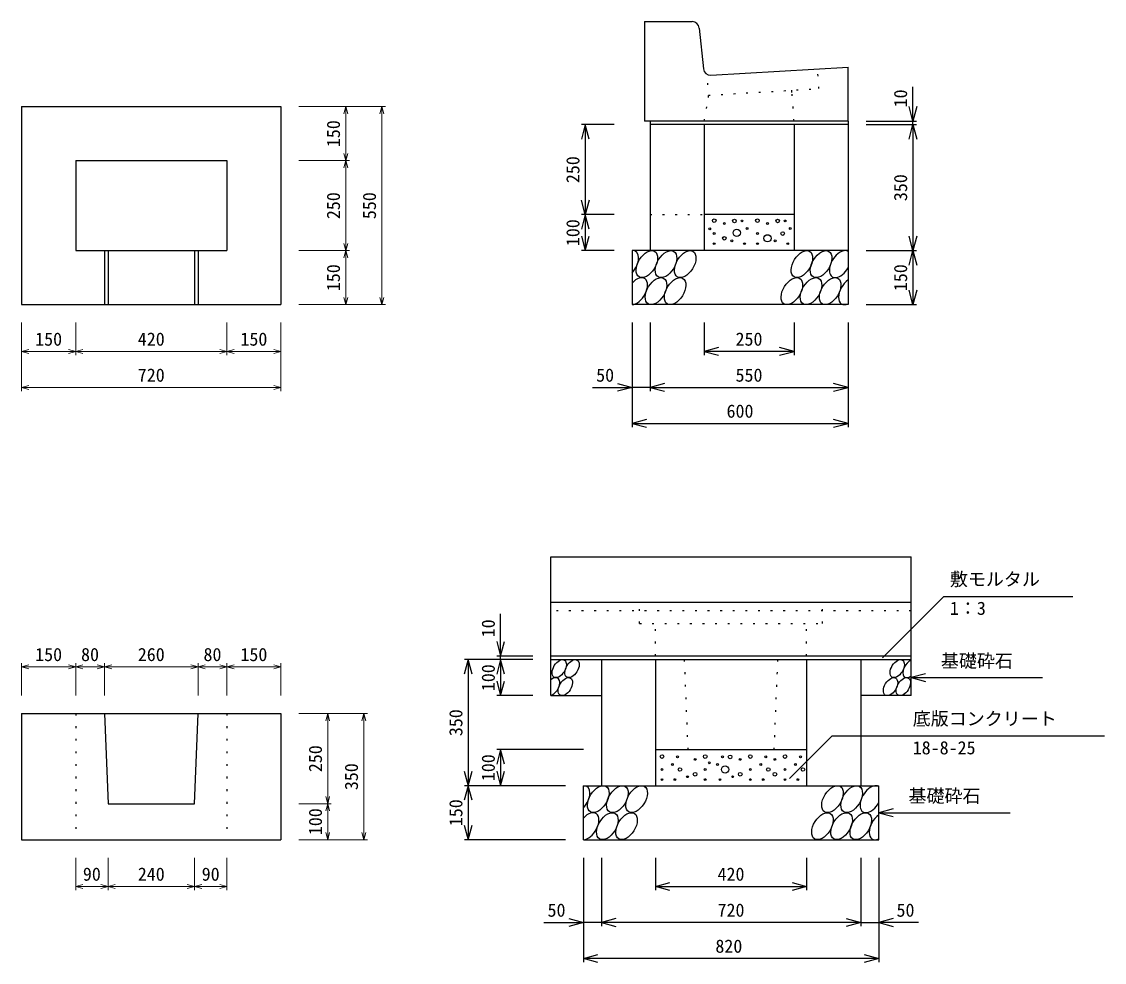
# Model space of a CAD drawing. Units: millimetres, scale not verified. Extents: x -8400 to 8400, y -5940 to 5940.
# Drawn here: x -5412 to -2405, y -2689 to -76 of the extents above; entities that cross this region are included whole.
import ezdxf
from ezdxf.enums import TextEntityAlignment as Align

# ---------------------------------------------------------------- set-up
doc = ezdxf.new("R2010")
doc.units = ezdxf.units.MM
doc.header["$LTSCALE"] = 20
doc.linetypes.add('DOTTED', pattern=[1.75, 0.25, -1.5])
for name, color, linetype, lineweight in [('0-0_DIM', 7, 'Continuous', 25), ('0-2_HATCH', 6, 'Continuous', 25), ('0-5_OUTLINE', 3, 'Continuous', 25), ('0-6_OUTLINE2', 4, 'DOTTED', 25)]:
    doc.layers.add(name, color=color, linetype=linetype, lineweight=lineweight)
doc.styles.add('ＭＳ ゴシック', font='')
doc.styles.get('ＭＳ ゴシック').set_extended_font_data('MS Gothic')

msp = doc.modelspace()

# ---------------------------------------------------------------- linework, layer by layer
at = {"layer": '0-0_DIM'}
for p, q in [((-2936.86, -352.08), (-2936.86, -257.33)), ((-3066.86, -352.08), (-2926.86, -352.08)), ((-2936.86, -362.08), (-2936.86, -352.08)), ((-3766.86, -362.08), (-3856.86, -362.08)), ((-3846.86, -362.08), (-3846.86, -612.08)), ((-3066.86, -362.08), (-2926.86, -362.08)), ((-2936.86, -362.08), (-2936.86, -712.08)), ((-3766.86, -612.08), (-3856.86, -612.08)), ((-3846.86, -612.08), (-3846.86, -712.08)), ((-3766.86, -712.08), (-3856.86, -712.08)), ((-3066.86, -712.08), (-2926.86, -712.08)), ((-2936.86, -712.08), (-2936.86, -862.08)), ((-3066.86, -862.08), (-2926.86, -862.08)), ((-3716.86, -912.08), (-3716.86, -1202.08)), ((-3666.86, -912.08), (-3666.86, -1102.08)), ((-3516.86, -912.08), (-3516.86, -1002.08)), ((-3266.86, -912.08), (-3266.86, -1002.08)), ((-3116.86, -912.08), (-3116.86, -1202.08)), ((-3266.86, -992.08), (-3516.86, -992.08)), ((-3827.04, -1092.08), (-3716.86, -1092.08)), ((-3666.86, -1092.08), (-3716.86, -1092.08)), ((-3666.86, -1092.08), (-3116.86, -1092.08)), ((-3716.86, -1192.08), (-3116.86, -1192.08)), ((-2850.84, -1672.66), (-3020.81, -1842.64)), ((-2850.84, -1672.66), (-2492.88, -1672.66)), ((-4081.86, -1838.08), (-4081.86, -1720.85)), ((-3991.86, -1848.08), (-4181.86, -1848.08)), ((-4171.86, -1848.08), (-4171.86, -2198.08)), ((-3991.86, -1838.08), (-4091.86, -1838.08)), ((-4081.86, -1848.08), (-4081.86, -1838.08)), ((-4081.86, -1848.08), (-4081.86, -1948.08)), ((-2941.86, -1898.08), (-2577.1, -1898.08)), ((-3991.86, -1948.08), (-4091.86, -1948.08)), ((-3161.34, -2060.12), (-3279.68, -2178.46)), ((-3161.34, -2060.12), (-2405.15, -2060.12)), ((-3851.86, -2098.08), (-4091.86, -2098.08)), ((-4081.86, -2098.08), (-4081.86, -2198.08)), ((-3901.86, -2198.08), (-4181.86, -2198.08)), ((-4171.86, -2198.08), (-4171.86, -2348.08)), ((-3031.86, -2273.08), (-2667.1, -2273.08)), ((-3901.86, -2348.08), (-4181.86, -2348.08)), ((-3851.86, -2398.08), (-3851.86, -2688.08)), ((-3801.86, -2398.08), (-3801.86, -2588.08)), ((-3651.86, -2398.08), (-3651.86, -2488.08)), ((-3231.86, -2398.08), (-3231.86, -2488.08)), ((-3081.86, -2398.08), (-3081.86, -2588.08)), ((-3031.86, -2398.08), (-3031.86, -2688.08)), ((-3651.86, -2478.08), (-3231.86, -2478.08)), ((-3962.04, -2578.08), (-3851.86, -2578.08)), ((-3801.86, -2578.08), (-3851.86, -2578.08)), ((-3081.86, -2578.08), (-3801.86, -2578.08)), ((-3081.86, -2578.08), (-3031.86, -2578.08)), ((-2921.69, -2578.08), (-3031.86, -2578.08)), ((-3031.86, -2678.08), (-3851.86, -2678.08))]:
    msp.add_line(p, q, dxfattribs=at)
at = {"layer": '0-0_DIM', "lineweight": 13}
for p, q in [((-4641.86, -312.08), (-4501.86, -312.08)), ((-4641.86, -312.08), (-4401.86, -312.08)), ((-4511.86, -312.08), (-4511.86, -462.08)), ((-4411.86, -862.08), (-4411.86, -312.08)), ((-4641.86, -462.08), (-4501.86, -462.08)), ((-4641.86, -462.08), (-4501.86, -462.08)), ((-4511.86, -462.08), (-4511.86, -712.08)), ((-4641.86, -712.08), (-4501.86, -712.08)), ((-4641.86, -712.08), (-4501.86, -712.08)), ((-4511.86, -712.08), (-4511.86, -862.08)), ((-4641.86, -862.08), (-4501.86, -862.08)), ((-4641.86, -862.08), (-4401.86, -862.08)), ((-5411.86, -912.08), (-5411.86, -1002.08)), ((-5411.86, -912.08), (-5411.86, -1102.08)), ((-5261.86, -912.08), (-5261.86, -1002.08)), ((-5261.86, -912.08), (-5261.86, -1002.08)), ((-4841.86, -912.08), (-4841.86, -1002.08)), ((-4841.86, -912.08), (-4841.86, -1002.08)), ((-4691.86, -912.08), (-4691.86, -1002.08)), ((-4691.86, -912.08), (-4691.86, -1102.08)), ((-5261.86, -992.08), (-5411.86, -992.08)), ((-4841.86, -992.08), (-5261.86, -992.08)), ((-4691.86, -992.08), (-4841.86, -992.08)), ((-5411.86, -1092.08), (-4691.86, -1092.08)), ((-5411.86, -1948.08), (-5411.86, -1858.08)), ((-5261.86, -1948.08), (-5261.86, -1858.08)), ((-5181.86, -1948.08), (-5181.86, -1858.08)), ((-4921.86, -1948.08), (-4921.86, -1858.08)), ((-4841.86, -1948.08), (-4841.86, -1858.08)), ((-4691.86, -1948.08), (-4691.86, -1858.08)), ((-5261.86, -1868.08), (-5411.86, -1868.08)), ((-5181.86, -1868.08), (-5261.86, -1868.08)), ((-4921.86, -1868.08), (-5181.86, -1868.08)), ((-4841.86, -1868.08), (-4921.86, -1868.08)), ((-4691.86, -1868.08), (-4841.86, -1868.08)), ((-4641.86, -1998.08), (-4451.86, -1998.08)), ((-4561.86, -2248.08), (-4561.86, -1998.08)), ((-4461.86, -1998.08), (-4461.86, -2348.08)), ((-4641.86, -2248.08), (-4551.86, -2248.08)), ((-4561.86, -2348.08), (-4561.86, -2248.08)), ((-4641.86, -2348.08), (-4451.86, -2348.08)), ((-5261.86, -2398.08), (-5261.86, -2488.08)), ((-5171.86, -2398.08), (-5171.86, -2488.08)), ((-4931.86, -2398.08), (-4931.86, -2488.08)), ((-4841.86, -2398.08), (-4841.86, -2488.08)), ((-5171.86, -2478.08), (-5261.86, -2478.08)), ((-4931.86, -2478.08), (-5171.86, -2478.08)), ((-4841.86, -2478.08), (-4931.86, -2478.08))]:
    msp.add_line(p, q, dxfattribs=at)
for points in [[(-4517.22, -332.08), (-4511.86, -312.08), (-4506.5, -332.08)], [(-4417.22, -332.08), (-4411.86, -312.08), (-4406.5, -332.08)], [(-4506.5, -442.08), (-4511.86, -462.08), (-4517.22, -442.08)], [(-4517.22, -482.08), (-4511.86, -462.08), (-4506.5, -482.08)], [(-4506.5, -692.08), (-4511.86, -712.08), (-4517.22, -692.08)], [(-4517.22, -732.08), (-4511.86, -712.08), (-4506.5, -732.08)], [(-4506.5, -842.08), (-4511.86, -862.08), (-4517.22, -842.08)], [(-4406.5, -842.08), (-4411.86, -862.08), (-4417.22, -842.08)], [(-5391.86, -997.44), (-5411.86, -992.08), (-5391.86, -986.72)], [(-5281.86, -986.72), (-5261.86, -992.08), (-5281.86, -997.44)], [(-5241.86, -997.44), (-5261.86, -992.08), (-5241.86, -986.72)], [(-4861.86, -986.72), (-4841.86, -992.08), (-4861.86, -997.44)], [(-4821.86, -997.44), (-4841.86, -992.08), (-4821.86, -986.72)], [(-4711.86, -986.72), (-4691.86, -992.08), (-4711.86, -997.44)], [(-5391.86, -1097.44), (-5411.86, -1092.08), (-5391.86, -1086.72)], [(-4711.86, -1086.72), (-4691.86, -1092.08), (-4711.86, -1097.44)], [(-5391.86, -1873.44), (-5411.86, -1868.08), (-5391.86, -1862.72)], [(-5281.86, -1862.72), (-5261.86, -1868.08), (-5281.86, -1873.44)], [(-5241.86, -1873.44), (-5261.86, -1868.08), (-5241.86, -1862.72)], [(-5201.86, -1862.72), (-5181.86, -1868.08), (-5201.86, -1873.44)], [(-5161.86, -1873.44), (-5181.86, -1868.08), (-5161.86, -1862.72)], [(-4941.86, -1862.72), (-4921.86, -1868.08), (-4941.86, -1873.44)], [(-4901.86, -1873.44), (-4921.86, -1868.08), (-4901.86, -1862.72)], [(-4861.86, -1862.72), (-4841.86, -1868.08), (-4861.86, -1873.44)], [(-4821.86, -1873.44), (-4841.86, -1868.08), (-4821.86, -1862.72)], [(-4711.86, -1862.72), (-4691.86, -1868.08), (-4711.86, -1873.44)], [(-4567.22, -2018.08), (-4561.86, -1998.08), (-4556.5, -2018.08)], [(-4467.22, -2018.08), (-4461.86, -1998.08), (-4456.5, -2018.08)], [(-4556.5, -2228.08), (-4561.86, -2248.08), (-4567.22, -2228.08)], [(-4567.22, -2268.08), (-4561.86, -2248.08), (-4556.5, -2268.08)], [(-4556.5, -2328.08), (-4561.86, -2348.08), (-4567.22, -2328.08)], [(-4456.5, -2328.08), (-4461.86, -2348.08), (-4467.22, -2328.08)], [(-5241.86, -2483.44), (-5261.86, -2478.08), (-5241.86, -2472.72)], [(-5191.86, -2472.72), (-5171.86, -2478.08), (-5191.86, -2483.44)], [(-5151.86, -2483.44), (-5171.86, -2478.08), (-5151.86, -2472.72)], [(-4951.86, -2472.72), (-4931.86, -2478.08), (-4951.86, -2483.44)], [(-4911.86, -2483.44), (-4931.86, -2478.08), (-4911.86, -2472.72)], [(-4861.86, -2472.72), (-4841.86, -2478.08), (-4861.86, -2483.44)]]:
    msp.add_lwpolyline(points, dxfattribs=at)
at = {"layer": '0-0_DIM'}
for points in [[(-2926.14, -312.08), (-2936.86, -352.08), (-2947.58, -312.08)], [(-3836.14, -402.08), (-3846.86, -362.08), (-3857.58, -402.08)], [(-2947.58, -402.08), (-2936.86, -362.08), (-2926.14, -402.08)], [(-3836.14, -572.08), (-3846.86, -612.08), (-3857.58, -572.08)], [(-3836.14, -652.08), (-3846.86, -612.08), (-3857.58, -652.08)], [(-3857.58, -672.08), (-3846.86, -712.08), (-3836.14, -672.08)], [(-2926.14, -672.08), (-2936.86, -712.08), (-2947.58, -672.08)], [(-2947.58, -752.08), (-2936.86, -712.08), (-2926.14, -752.08)], [(-2926.14, -822.08), (-2936.86, -862.08), (-2947.58, -822.08)], [(-3476.86, -981.36), (-3516.86, -992.08), (-3476.86, -1002.8)], [(-3306.86, -1002.8), (-3266.86, -992.08), (-3306.86, -981.36)], [(-3756.86, -1081.36), (-3716.86, -1092.08), (-3756.86, -1102.8)], [(-3626.86, -1081.36), (-3666.86, -1092.08), (-3626.86, -1102.8)], [(-3156.86, -1102.8), (-3116.86, -1092.08), (-3156.86, -1081.36)], [(-3676.86, -1181.36), (-3716.86, -1192.08), (-3676.86, -1202.8)], [(-3156.86, -1202.8), (-3116.86, -1192.08), (-3156.86, -1181.36)], [(-4092.58, -1798.08), (-4081.86, -1838.08), (-4071.14, -1798.08)], [(-4161.14, -1888.08), (-4171.86, -1848.08), (-4182.58, -1888.08)], [(-4071.14, -1888.08), (-4081.86, -1848.08), (-4092.58, -1888.08)], [(-2901.86, -1887.36), (-2941.86, -1898.08), (-2901.86, -1908.8)], [(-4092.58, -1908.08), (-4081.86, -1948.08), (-4071.14, -1908.08)], [(-4071.14, -2138.08), (-4081.86, -2098.08), (-4092.58, -2138.08)], [(-4182.58, -2158.08), (-4171.86, -2198.08), (-4161.14, -2158.08)], [(-4092.58, -2158.08), (-4081.86, -2198.08), (-4071.14, -2158.08)], [(-4161.14, -2238.08), (-4171.86, -2198.08), (-4182.58, -2238.08)], [(-2991.86, -2262.36), (-3031.86, -2273.08), (-2991.86, -2283.8)], [(-4182.58, -2308.08), (-4171.86, -2348.08), (-4161.14, -2308.08)], [(-3611.86, -2488.8), (-3651.86, -2478.08), (-3611.86, -2467.36)], [(-3271.86, -2467.36), (-3231.86, -2478.08), (-3271.86, -2488.8)], [(-3891.86, -2567.36), (-3851.86, -2578.08), (-3891.86, -2588.8)], [(-3761.86, -2567.36), (-3801.86, -2578.08), (-3761.86, -2588.8)], [(-3121.86, -2567.36), (-3081.86, -2578.08), (-3121.86, -2588.8)], [(-2991.86, -2567.36), (-3031.86, -2578.08), (-2991.86, -2588.8)], [(-3811.86, -2688.8), (-3851.86, -2678.08), (-3811.86, -2667.36)], [(-3071.86, -2667.36), (-3031.86, -2678.08), (-3071.86, -2688.8)]]:
    msp.add_lwpolyline(points, dxfattribs=at)
at = {"layer": '0-2_HATCH'}
for centre, radius in [((-3488.55, -628.76), 5), ((-3432.48, -629.63), 5), ((-3411.45, -629.63), 2.5), ((-3368.55, -628.76), 5), ((-3312.48, -629.63), 5), ((-3291.45, -629.63), 2.5), ((-3500.97, -651.55), 2.5), ((-3460.51, -636.64), 2.5), ((-3425.94, -662.65), 10), ((-3397.43, -650.64), 2.5), ((-3340.51, -636.64), 2.5), ((-3298.46, -664.65), 5), ((-3277.43, -650.64), 2.5), ((-3488.55, -664.65), 2.5), ((-3488.55, -692.66), 2.5), ((-3460.51, -677.78), 5), ((-3439.48, -684.79), 2.5), ((-3404.44, -692.66), 2.5), ((-3368.55, -664.65), 2.5), ((-3368.55, -692.66), 2.5), ((-3340.51, -677.78), 10), ((-3319.48, -684.79), 2.5), ((-3284.44, -692.66), 2.5), ((-3633.54, -2117.25), 5), ((-3590.65, -2118.12), 2.5), ((-3541.58, -2125.13), 2.5), ((-3513.54, -2117.25), 5), ((-3502.2, -2134.82), 2.5), ((-3465.43, -2118.12), 2.5), ((-3444.39, -2118.12), 5), ((-3416.36, -2125.13), 2.5), ((-3388.32, -2117.25), 5), ((-3345.43, -2118.12), 2.5), ((-3320.02, -2125.13), 2.5), ((-3291.99, -2117.25), 5), ((-3249.09, -2118.12), 2.5), ((-3633.54, -2153.14), 2.5), ((-3604.67, -2139.13), 2.5), ((-3583.64, -2153.14), 5), ((-3541.58, -2166.27), 5), ((-3513.54, -2153.14), 2.5), ((-3479.44, -2139.13), 2.5), ((-3458.41, -2153.14), 10), ((-3416.36, -2166.27), 5), ((-3388.32, -2153.14), 2.5), ((-3359.44, -2139.13), 2.5), ((-3338.41, -2153.14), 5), ((-3320.02, -2166.27), 5), ((-3291.99, -2153.14), 2.5), ((-3263.11, -2139.13), 2.5), ((-3242.08, -2153.14), 5), ((-3633.54, -2181.15), 2.5), ((-3597.66, -2181.15), 2.5), ((-3562.61, -2173.28), 2.5), ((-3513.54, -2181.15), 2.5), ((-3472.43, -2181.15), 2.5), ((-3437.39, -2173.28), 2.5), ((-3388.32, -2181.15), 2.5), ((-3352.43, -2181.15), 2.5), ((-3291.99, -2181.15), 2.5), ((-3256.1, -2181.15), 2.5)]:
    msp.add_circle(centre, radius, dxfattribs=at)
for centre, major_axis, start_param, end_param in [((-3728.83, -749.58), (21.82, 35.31), 4.3711174, 6.6890199), ((-3138.68, -749.58), (21.82, 35.31), 6.2831853, 11.0601374), ((-3703.51, -824.58), (21.82, 35.31), 3.4964223, 7.563715), ((-3113.36, -824.58), (21.82, 35.31), 0.9351899, 3.8417621), ((-2944.86, -1873.08), (14.54, 23.54), 0.6666252, 4.1103269), ((-3937.57, -1923.08), (14.54, 23.54), 3.7419964, 7.318141), ((-3863.83, -2235.58), (21.82, 35.31), 4.3711174, 6.6890199), ((-3053.68, -2235.58), (21.82, 35.31), 6.2831853, 11.0601374), ((-3838.51, -2310.58), (21.82, 35.31), 3.4964223, 7.563715), ((-3028.36, -2310.58), (21.82, 35.31), 0.9351899, 3.8417621)]:
    msp.add_ellipse(centre, major_axis=major_axis, ratio=0.5792, start_param=start_param, end_param=end_param, dxfattribs=at)
for centre, major_axis in [((-3675.62, -749.58), (21.82, 35.31)), ((-3622.41, -749.58), (21.82, 35.31)), ((-3569.19, -749.58), (21.82, 35.31)), ((-3245.11, -749.58), (21.82, 35.31)), ((-3191.89, -749.58), (21.82, 35.31)), ((-3650.3, -824.58), (21.82, 35.31)), ((-3597.08, -824.58), (21.82, 35.31)), ((-3273, -824.58), (21.82, 35.31)), ((-3219.78, -824.58), (21.82, 35.31)), ((-3166.57, -824.58), (21.82, 35.31)), ((-3918.97, -1873.08), (14.54, 23.54)), ((-3883.49, -1873.08), (14.54, 23.54)), ((-2980.34, -1873.08), (14.54, 23.54)), ((-3902.09, -1923.08), (14.54, 23.54)), ((-2998.93, -1923.08), (14.54, 23.54)), ((-2963.46, -1923.08), (14.54, 23.54)), ((-3810.62, -2235.58), (21.82, 35.31)), ((-3757.41, -2235.58), (21.82, 35.31)), ((-3704.19, -2235.58), (21.82, 35.31)), ((-3160.11, -2235.58), (21.82, 35.31)), ((-3106.89, -2235.58), (21.82, 35.31)), ((-3785.3, -2310.58), (21.82, 35.31)), ((-3732.08, -2310.58), (21.82, 35.31)), ((-3188, -2310.58), (21.82, 35.31)), ((-3134.78, -2310.58), (21.82, 35.31)), ((-3081.57, -2310.58), (21.82, 35.31))]:
    msp.add_ellipse(centre, major_axis=major_axis, ratio=0.5792, dxfattribs=at)
at = {"layer": '0-5_OUTLINE'}
for p, q in [((-3681.86, -76.08), (-3549.96, -76.08)), ((-3681.86, -76.08), (-3681.86, -352.08)), ((-3530.06, -94.09), (-3518.78, -206.95)), ((-3497.68, -224.93), (-3116.86, -202.08)), ((-3116.86, -352.08), (-3116.86, -202.08)), ((-3272.64, -272.53), (-3273, -266.55)), ((-5411.86, -312.08), (-5411.86, -862.08)), ((-3116.86, -352.08), (-3681.86, -352.08)), ((-3116.86, -352.08), (-3116.86, -862.08)), ((-3116.86, -362.08), (-3666.86, -362.08)), ((-3516.86, -362.08), (-3516.86, -712.08)), ((-3266.86, -362.08), (-3266.86, -712.08)), ((-5261.86, -462.08), (-5261.86, -712.08)), ((-5261.86, -462.08), (-4841.86, -462.08)), ((-4841.86, -462.08), (-4841.86, -712.08)), ((-3266.86, -612.08), (-3516.86, -612.08)), ((-5261.86, -712.08), (-4841.86, -712.08)), ((-5181.86, -712.08), (-5181.86, -862.08)), ((-5171.86, -712.08), (-5171.86, -862.08)), ((-4931.86, -712.08), (-4931.86, -862.08)), ((-4921.86, -712.08), (-4921.86, -862.08)), ((-5411.86, -862.08), (-4691.86, -862.08)), ((-3116.86, -862.08), (-3716.86, -862.08)), ((-3941.86, -1562.08), (-2941.86, -1562.08)), ((-3941.86, -1948.08), (-3941.86, -1562.08)), ((-2941.86, -1948.08), (-2941.86, -1562.08)), ((-3941.86, -1688.08), (-2941.86, -1688.08)), ((-2941.86, -1838.08), (-3941.86, -1838.08)), ((-3941.86, -1848.08), (-2941.86, -1848.08)), ((-3801.86, -1848.08), (-3801.86, -2198.08)), ((-3651.86, -1848.08), (-3651.86, -2198.08)), ((-3231.86, -1848.08), (-3231.86, -2198.08)), ((-3081.86, -1848.08), (-3081.86, -2198.08)), ((-3941.86, -1948.08), (-3801.86, -1948.08)), ((-2941.86, -1948.08), (-3081.86, -1948.08)), ((-5411.86, -1998.08), (-4691.86, -1998.08)), ((-4691.86, -1998.08), (-4691.86, -2348.08)), ((-3651.86, -2098.08), (-3231.86, -2098.08)), ((-3031.86, -2348.08), (-3031.86, -2198.08)), ((-3851.86, -2348.08), (-3031.86, -2348.08))]:
    msp.add_line(p, q, dxfattribs=at)
for points in [[(-5411.86, -312.08), (-4691.86, -312.08), (-4691.86, -862.08)], [(-3116.86, -352.08), (-3666.86, -352.08), (-3666.86, -712.08)], [(-3116.86, -712.08), (-3716.86, -712.08), (-3716.86, -862.08)], [(-5411.86, -1998.08), (-5411.86, -2348.08), (-4691.86, -2348.08)], [(-5181.86, -1998.08), (-5171.86, -2248.08), (-4931.86, -2248.08), (-4921.86, -1998.08)], [(-3851.86, -2348.08), (-3851.86, -2198.08), (-3031.86, -2198.08)]]:
    msp.add_lwpolyline(points, dxfattribs=at)
for centre, start, end in [((-3549.96, -96.08), 5.71059, 90), ((-3498.87, -204.96), 185.71059, 273.43363)]:
    msp.add_arc(centre, 20, start, end, dxfattribs=at)
at = {"layer": '0-6_OUTLINE2'}
for p, q in [((-3198.14, -262.05), (-3201.43, -207.15)), ((-3504.23, -286.43), (-3508.05, -222.74)), ((-3504.58, -280.44), (-3198.14, -262.05)), ((-3516.86, -352.08), (-3504.23, -286.43)), ((-3266.86, -352.08), (-3272.64, -272.53)), ((-3666.86, -612.08), (-3516.86, -612.08)), ((-2941.86, -1712.08), (-3941.86, -1712.08)), ((-3695.86, -1747.56), (-3695.86, -1688.08)), ((-3187.86, -1747.56), (-3187.86, -1688.08)), ((-3695.86, -1747.56), (-3187.86, -1747.56)), ((-3651.86, -1838.08), (-3651.86, -1747.56)), ((-3231.86, -1838.08), (-3231.86, -1747.56)), ((-5261.86, -1998.08), (-5261.86, -2348.08)), ((-4841.86, -1998.08), (-4841.86, -2348.08))]:
    msp.add_line(p, q, dxfattribs=at)
msp.add_lwpolyline([(-3571.86, -1848.08), (-3561.86, -2098.08), (-3321.86, -2098.08), (-3311.86, -1848.08)], dxfattribs=at)

# ---------------------------------------------------------------- texts
at = {"layer": '0-0_DIM', "style": 'ＭＳ ゴシック'}
for s, p in [('10', (-2941.86, -314.18)), ('150', (-4516.86, -424.58)), ('250', (-3851.86, -524.58)), ('350', (-2941.86, -574.58)), ('250', (-4516.86, -624.58)), ('550', (-4416.86, -624.58)), ('100', (-3851.86, -699.58)), ('150', (-4516.86, -824.58)), ('150', (-2941.86, -824.58)), ('10', (-4086.86, -1786.02)), ('100', (-4086.86, -1935.58)), ('350', (-4176.86, -2060.58)), ('250', (-4566.86, -2160.58)), ('100', (-4086.86, -2185.58)), ('350', (-4466.86, -2210.58)), ('150', (-4176.86, -2310.58)), ('100', (-4566.86, -2335.58))]:
    msp.add_text(s, height=36.66, rotation=90, dxfattribs=at).set_placement(p, align=Align.BOTTOM_LEFT)
for s, p in [('150', (-5374.36, -987.08)), ('420', (-5089.36, -987.08)), ('150', (-4804.36, -987.08)), ('250', (-3429.36, -987.08)), ('720', (-5089.36, -1087.08)), ('50', (-3816.44, -1087.08)), ('550', (-3429.36, -1087.08)), ('600', (-3454.36, -1187.08)), ('敷モルタル', (-2834.1, -1653.93)), ('1：3', (-2834.1, -1734.62)), ('150', (-5374.36, -1863.08)), ('80', (-5246.86, -1863.08)), ('260', (-5089.36, -1863.08)), ('80', (-4906.86, -1863.08)), ('150', (-4804.36, -1863.08)), ('基礎砕石', (-2859.03, -1880.91)), ('底版コンクリート', (-2937.32, -2041.39)), ('18-8-25', (-2937.32, -2122.08)), ('基礎砕石', (-2949.03, -2255.91)), ('90', (-5241.86, -2473.08)), ('240', (-5089.36, -2473.08)), ('90', (-4911.86, -2473.08)), ('420', (-3479.36, -2473.08)), ('50', (-3951.44, -2573.08)), ('720', (-3479.36, -2573.08)), ('50', (-2982.29, -2573.08)), ('820', (-3485.31, -2673.08))]:
    msp.add_text(s, height=36.66, dxfattribs=at).set_placement(p, align=Align.BOTTOM_LEFT)

doc.saveas('drawing.dxf')
